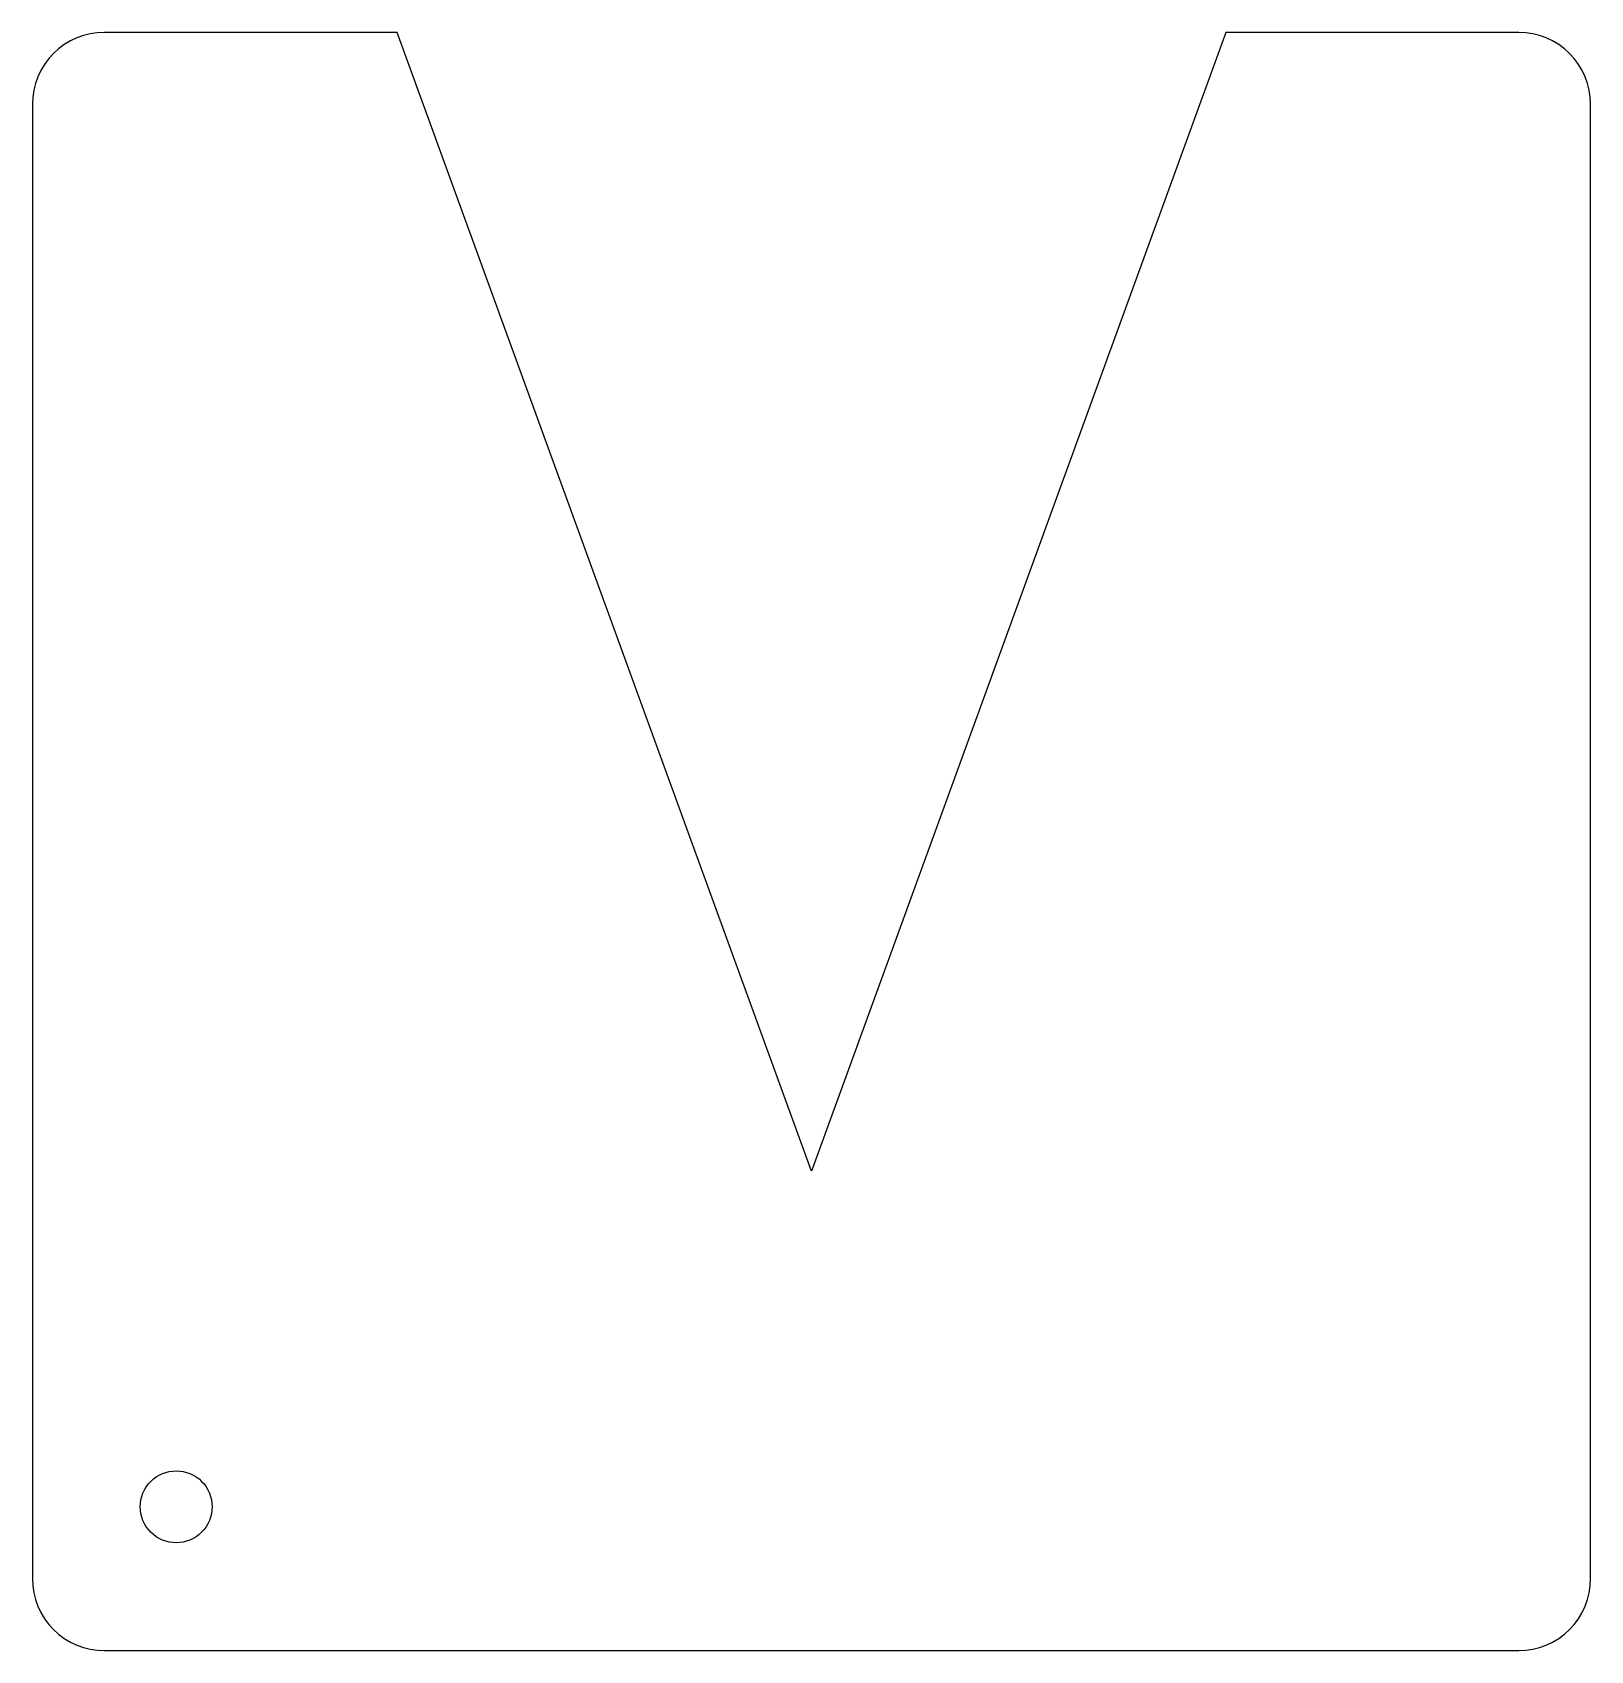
# Model space of a CAD drawing. Header units: metres. Extents: x 0 to 130, y 0 to 135.
import ezdxf

# ---------------------------------------------------------------- set-up
doc = ezdxf.new("R2010")
doc.units = ezdxf.units.M

msp = doc.modelspace()

# ---------------------------------------------------------------- linework, layer by layer
for p, q in [((6, 135), (5.4119, 134.971)), ((30.4228, 135), (6, 135)), ((65, 40), (30.4228, 135)), ((99.5772, 135), (65, 40)), ((124, 135), (99.5772, 135)), ((124.588, 134.971), (124, 135)), ((2.66658, 133.989), (2.19363, 133.638)), ((3.17162, 134.292), (2.66658, 133.989)), ((3.7039, 134.543), (3.17162, 134.292)), ((4.25829, 134.742), (3.7039, 134.543)), ((4.82945, 134.885), (4.25829, 134.742)), ((5.4119, 134.971), (4.82945, 134.885)), ((125.171, 134.885), (124.588, 134.971)), ((125.742, 134.742), (125.171, 134.885)), ((126.296, 134.543), (125.742, 134.742)), ((126.828, 134.292), (126.296, 134.543)), ((127.333, 133.989), (126.828, 134.292)), ((127.806, 133.638), (127.333, 133.989)), ((1.01118, 132.333), (0.708466, 131.828)), ((1.36194, 132.806), (1.01118, 132.333)), ((1.75735, 133.243), (1.36194, 132.806)), ((2.19363, 133.638), (1.75735, 133.243)), ((128.243, 133.243), (127.806, 133.638)), ((128.638, 132.806), (128.243, 133.243)), ((128.989, 132.333), (128.638, 132.806)), ((129.292, 131.828), (128.989, 132.333)), ((0.456726, 131.296), (0.258362, 130.742)), ((0.708466, 131.828), (0.456726, 131.296)), ((129.543, 131.296), (129.292, 131.828)), ((129.742, 130.742), (129.543, 131.296)), ((0.115295, 130.171), (0.028885, 129.588)), ((0.258362, 130.742), (0.115295, 130.171)), ((129.885, 130.171), (129.742, 130.742)), ((129.971, 129.588), (129.885, 130.171)), ((0.028885, 129.588), (0, 129)), ((0, 129), (0, 6)), ((130, 129), (129.971, 129.588)), ((130, 6), (130, 129)), ((10.8519, 14.7716), (11.1291, 14.8708)), ((11.1291, 14.8708), (11.4147, 14.9424)), ((11.4147, 14.9424), (11.7059, 14.9855)), ((11.7059, 14.9855), (12, 15)), ((12, 15), (12.294, 14.9855)), ((12.294, 14.9855), (12.5853, 14.9424)), ((12.5853, 14.9424), (12.8708, 14.8708)), ((12.8708, 14.8708), (13.148, 14.7716)), ((9.35423, 13.4142), (9.50558, 13.6667)), ((9.50558, 13.6667), (9.68095, 13.9032)), ((9.68095, 13.9032), (9.87868, 14.1213)), ((9.87868, 14.1213), (10.0968, 14.319)), ((10.0968, 14.319), (10.3333, 14.4944)), ((10.3333, 14.4944), (10.5858, 14.6458)), ((10.5858, 14.6458), (10.8519, 14.7716)), ((13.148, 14.7716), (13.4142, 14.6458)), ((13.4142, 14.6458), (13.6667, 14.4944)), ((13.6667, 14.4944), (13.9032, 14.319)), ((13.9032, 14.319), (14.1213, 14.1213)), ((14.1213, 14.1213), (14.319, 13.9032)), ((14.319, 13.9032), (14.4944, 13.6667)), ((14.4944, 13.6667), (14.6458, 13.4142)), ((9, 12), (9.01443, 12.294)), ((9.01443, 12.294), (9.05763, 12.5853)), ((9.05763, 12.5853), (9.12917, 12.8708)), ((9.12917, 12.8708), (9.22835, 13.148)), ((9.22835, 13.148), (9.35423, 13.4142)), ((14.6458, 13.4142), (14.7716, 13.148)), ((14.7716, 13.148), (14.8708, 12.8708)), ((14.8708, 12.8708), (14.9424, 12.5853)), ((14.9424, 12.5853), (14.9855, 12.294)), ((14.9855, 12.294), (15, 12)), ((9.01443, 11.7059), (9, 12)), ((9.05763, 11.4147), (9.01443, 11.7059)), ((9.12917, 11.1291), (9.05763, 11.4147)), ((9.22835, 10.8519), (9.12917, 11.1291)), ((9.35423, 10.5858), (9.22835, 10.8519)), ((14.7716, 10.8519), (14.6458, 10.5858)), ((14.8708, 11.1291), (14.7716, 10.8519)), ((14.9424, 11.4147), (14.8708, 11.1291)), ((14.9855, 11.7059), (14.9424, 11.4147)), ((15, 12), (14.9855, 11.7059)), ((9.50558, 10.3333), (9.35423, 10.5858)), ((9.68095, 10.0968), (9.50558, 10.3333)), ((9.87868, 9.87868), (9.68095, 10.0968)), ((10.0968, 9.68095), (9.87868, 9.87868)), ((10.3333, 9.50558), (10.0968, 9.68095)), ((10.5858, 9.35423), (10.3333, 9.50558)), ((13.6667, 9.50558), (13.4142, 9.35423)), ((13.9032, 9.68095), (13.6667, 9.50558)), ((14.1213, 9.87868), (13.9032, 9.68095)), ((14.319, 10.0968), (14.1213, 9.87868)), ((14.4944, 10.3333), (14.319, 10.0968)), ((14.6458, 10.5858), (14.4944, 10.3333)), ((10.8519, 9.22835), (10.5858, 9.35423)), ((11.1291, 9.12917), (10.8519, 9.22835)), ((11.4147, 9.05763), (11.1291, 9.12917)), ((11.7059, 9.01443), (11.4147, 9.05763)), ((12, 9), (11.7059, 9.01443)), ((12.294, 9.01443), (12, 9)), ((12.5853, 9.05763), (12.294, 9.01443)), ((12.8708, 9.12917), (12.5853, 9.05763)), ((13.148, 9.22835), (12.8708, 9.12917)), ((13.4142, 9.35423), (13.148, 9.22835)), ((0, 6), (0.028885, 5.4119)), ((0.028885, 5.4119), (0.115295, 4.82945)), ((129.885, 4.82945), (129.971, 5.4119)), ((129.971, 5.4119), (130, 6)), ((0.115295, 4.82945), (0.258362, 4.25829)), ((0.258362, 4.25829), (0.456726, 3.7039)), ((129.543, 3.7039), (129.742, 4.25829)), ((129.742, 4.25829), (129.885, 4.82945)), ((0.456726, 3.7039), (0.708466, 3.17162)), ((0.708466, 3.17162), (1.01118, 2.66658)), ((128.989, 2.66658), (129.292, 3.17162)), ((129.292, 3.17162), (129.543, 3.7039)), ((1.01118, 2.66658), (1.36194, 2.19363)), ((1.36194, 2.19363), (1.75735, 1.75735)), ((1.75735, 1.75735), (2.19363, 1.36194)), ((2.19363, 1.36194), (2.66658, 1.01118)), ((127.333, 1.01118), (127.806, 1.36194)), ((127.806, 1.36194), (128.243, 1.75735)), ((128.243, 1.75735), (128.638, 2.19363)), ((128.638, 2.19363), (128.989, 2.66658)), ((2.66658, 1.01118), (3.17162, 0.708466)), ((3.17162, 0.708466), (3.7039, 0.456726)), ((3.7039, 0.456726), (4.25829, 0.258362)), ((4.25829, 0.258362), (4.82945, 0.115295)), ((4.82945, 0.115295), (5.4119, 0.028885)), ((5.4119, 0.028885), (6, 0)), ((6, 0), (124, 0)), ((124, 0), (124.588, 0.028885)), ((124.588, 0.028885), (125.171, 0.115295)), ((125.171, 0.115295), (125.742, 0.258362)), ((125.742, 0.258362), (126.296, 0.456726)), ((126.296, 0.456726), (126.828, 0.708466)), ((126.828, 0.708466), (127.333, 1.01118))]:
    msp.add_line(p, q)

doc.saveas('drawing.dxf')
